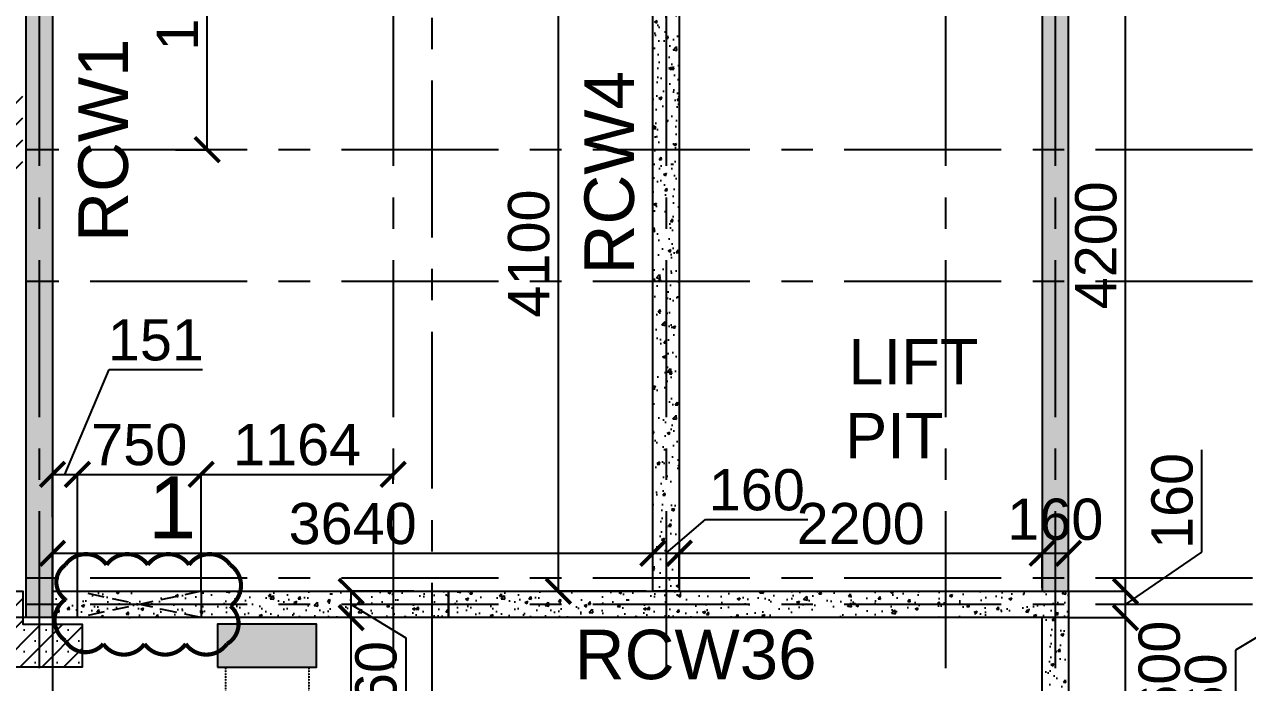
# Model space of a CAD drawing. Header units: inches. Extents: x 207135 to 337634, y -175669 to -89669.
# Drawn here: x 216867 to 224283, y -114197 to -110202 of the extents above; entities that cross this region are included whole.
import ezdxf

# ---------------------------------------------------------------- set-up
doc = ezdxf.new("R2010")
doc.units = ezdxf.units.IN
doc.header["$MEASUREMENT"] = 0
for name, pattern in [('CENTER', [50.8, 31.75, -6.35, 6.35, -6.35]), ('DASHED2', [9.525, 6.35, -3.175]), ('Hidden', [3, 2, -1])]:
    doc.linetypes.add(name, pattern=pattern)
for name, color, linetype in [('160 R.C. WALL HAT', 8, 'Continuous'), ('160 R.C.WALL', 6, 'Continuous'), ('5', 2, 'Continuous'), ('AR-Column', 40, 'Continuous'), ('AR-Hidden', 251, 'DASHED2'), ('CUTOUT', 2, 'Continuous'), ('CUTOUT LINE', 2, 'Continuous'), ('DIM', 251, 'Continuous'), ('GRID', 8, 'CENTER'), ('NON S.WALL HATCH', 8, 'Continuous'), ('SHEAR WALL NAME', 3, 'Continuous')]:
    doc.layers.add(name, color=color, linetype=linetype)
doc.layers.add('text', color=4, linetype='Continuous', lineweight=30)
doc.styles.add('T200', font='sanss___.ttf', dxfattribs={"height": 250})
doc.styles.add('T300', font='sanss___.ttf', dxfattribs={"height": 350})
doc.dimstyles.new('T 200', dxfattribs={"dimtxt": 250, "dimasz": 150, "dimexe": 1, "dimexo": 0, "dimgap": 50, "dimtad": 1, "dimdec": 0, "dimdsep": 46, "dimtxsty": 'T200', "dimblk": 'ARCHTICK', "dimcen": 2.5, "dimdle": 1, "dimclrd": 5, "dimclre": 253, "dimclrt": 1, "dimadec": 0, "dimazin": 0, "dimtfac": 1, "dimtdec": 0, "dimtmove": 2, "dimatfit": 3, "dimfxl": 0, "dimarcsym": 0})

# ---------------------------------------------------------------- blocks, each defined once
blk = doc.blocks.new('_ARCHTICK')
at = {"color": 0, "linetype": 'ByBlock', "const_width": 0.15}
blk.add_lwpolyline([(-0.5, -0.5), (0.5, 0.5)], dxfattribs=at)
blk = doc.blocks.new('*D110')
at = {"layer": 'Defpoints', "color": 0}
for p in [(216341.1, -109282.5), (216877.4, -109282.5, 14.7), (216877.4, -113802.5, 14.7)]:
    blk.add_point(p, dxfattribs=at)
at = {"layer": 'DIM', "color": 253, "lineweight": -2}
for p, q in [((216877.4, -109282.5), (216340.1, -109282.5)), ((216877.4, -113802.5), (216340.1, -113802.5))]:
    blk.add_line(p, q, dxfattribs=at)
at = {"layer": 'DIM', "color": 5, "lineweight": -2}
blk.add_line((216341.1, -113803.5), (216341.1, -109281.5), dxfattribs=at)
at = {"layer": 'DIM', "color": 5, "lineweight": -2, "xscale": 150, "yscale": 150, "zscale": 150}
for p, rotation in [((216341.1, -109282.5), 90), ((216341.1, -113802.5), 270)]:
    blk.add_blockref('_ARCHTICK', p, dxfattribs=dict(at, rotation=rotation))
at = {"layer": 'DIM', "color": 1, "insert": (216162.3, -111542.5), "char_height": 250, "attachment_point": 5, "rotation": 90, "style": 'T200'}
blk.add_mtext('4520', dxfattribs=at)
blk = doc.blocks.new('*D205')
at = {"layer": 'Defpoints', "color": 0}
for p in [(218848.7, -113802.5), (219237.4, -113802.5, 14.7), (219237.4, -116952.5, 14.7)]:
    blk.add_point(p, dxfattribs=at)
at = {"layer": 'DIM', "color": 253, "lineweight": -2}
for p, q in [((219237.4, -113802.5), (218847.7, -113802.5)), ((219237.4, -116952.5), (218847.7, -116952.5))]:
    blk.add_line(p, q, dxfattribs=at)
at = {"layer": 'DIM', "color": 5, "lineweight": -2}
blk.add_line((218848.7, -116953.5), (218848.7, -113801.5), dxfattribs=at)
at = {"layer": 'DIM', "color": 5, "lineweight": -2, "xscale": 150, "yscale": 150, "zscale": 150}
for p, rotation in [((218848.7, -113802.5), 90), ((218848.7, -116952.5), 270)]:
    blk.add_blockref('_ARCHTICK', p, dxfattribs=dict(at, rotation=rotation))
at = {"layer": 'DIM', "color": 1, "insert": (218669.7, -115377.5), "char_height": 250, "attachment_point": 5, "rotation": 90, "style": 'T200'}
blk.add_mtext('3150', dxfattribs=at)
blk = doc.blocks.new('*D206')
at = {"layer": 'Defpoints', "color": 0}
for p in [(218848.7, -113642.5), (219228.4, -113642.5, 14.7), (219237.4, -113802.5, 14.7)]:
    blk.add_point(p, dxfattribs=at)
at = {"layer": 'DIM', "color": 253, "lineweight": -2}
for p, q in [((219228.4, -113642.5), (218847.7, -113642.5)), ((219237.4, -113802.5), (218847.7, -113802.5))]:
    blk.add_line(p, q, dxfattribs=at)
at = {"layer": 'DIM', "color": 5, "lineweight": -2}
for p, q in [((218848.7, -113803.5), (218848.7, -113641.5)), ((218848.7, -113722.5), (219178.7, -113925.7)), ((219178.7, -113925.7), (219178.7, -114545.9))]:
    blk.add_line(p, q, dxfattribs=at)
at = {"layer": 'DIM', "color": 5, "lineweight": -2, "xscale": 150, "yscale": 150, "zscale": 150}
for p, rotation in [((218848.7, -113642.5), 90), ((218848.7, -113802.5), 270)]:
    blk.add_blockref('_ARCHTICK', p, dxfattribs=dict(at, rotation=rotation))
at = {"layer": 'DIM', "color": 1, "insert": (218999.8, -114235.8), "char_height": 250, "attachment_point": 5, "rotation": 90, "style": 'T200'}
blk.add_mtext('160', dxfattribs=at)
blk = doc.blocks.new('*D207')
at = {"layer": 'Defpoints', "color": 0}
for p in [(220104.7, -109542.5), (220677.4, -109542.5, 14.7), (220637.4, -113642.5, 14.7)]:
    blk.add_point(p, dxfattribs=at)
at = {"layer": 'DIM', "color": 253, "lineweight": -2}
for p, q in [((220677.4, -109542.5), (220103.7, -109542.5)), ((220637.4, -113642.5), (220103.7, -113642.5))]:
    blk.add_line(p, q, dxfattribs=at)
at = {"layer": 'DIM', "color": 5, "lineweight": -2}
blk.add_line((220104.7, -113643.5), (220104.7, -109541.5), dxfattribs=at)
at = {"layer": 'DIM', "color": 5, "lineweight": -2, "xscale": 150, "yscale": 150, "zscale": 150}
for p, rotation in [((220104.7, -109542.5), 90), ((220104.7, -113642.5), 270)]:
    blk.add_blockref('_ARCHTICK', p, dxfattribs=dict(at, rotation=rotation))
at = {"layer": 'DIM', "color": 1, "insert": (219925.9, -111592.5), "char_height": 250, "attachment_point": 5, "rotation": 90, "style": 'T200'}
blk.add_mtext('4100', dxfattribs=at)
blk = doc.blocks.new('*D223')
at = {"layer": 'Defpoints', "color": 0}
for p in [(223197.4, -113802.5, 14.7), (223543, -113802.5), (223237.4, -114402.5, 14.7)]:
    blk.add_point(p, dxfattribs=at)
at = {"layer": 'DIM', "color": 253, "lineweight": -2}
for p, q in [((223197.4, -113802.5), (223544, -113802.5)), ((223237.4, -114402.5), (223544, -114402.5))]:
    blk.add_line(p, q, dxfattribs=at)
at = {"layer": 'DIM', "color": 5, "lineweight": -2}
blk.add_line((223543, -114403.5), (223543, -113801.5), dxfattribs=at)
at = {"layer": 'DIM', "color": 5, "lineweight": -2, "xscale": 150, "yscale": 150, "zscale": 150}
for p, rotation in [((223543, -113802.5), 90), ((223543, -114402.5), 270)]:
    blk.add_blockref('_ARCHTICK', p, dxfattribs=dict(at, rotation=rotation))
at = {"layer": 'DIM', "color": 1, "insert": (223749, -114112.5), "char_height": 250, "attachment_point": 5, "rotation": 90, "style": 'T200'}
blk.add_mtext('600', dxfattribs=at)
blk = doc.blocks.new('*D224')
at = {"layer": 'Defpoints', "color": 0}
for p in [(223197.4, -113642.5, 14.7), (223543, -113642.5), (223197.4, -113802.5, 14.7)]:
    blk.add_point(p, dxfattribs=at)
at = {"layer": 'DIM', "color": 5, "lineweight": -2}
for p, q in [((224005.4, -113404.4), (224005.4, -112784.2)), ((223543, -113722.5), (224005.4, -113404.4)), ((223543, -113803.5), (223543, -113641.5))]:
    blk.add_line(p, q, dxfattribs=at)
at = {"layer": 'DIM', "color": 253, "lineweight": -2}
for p, q in [((223197.4, -113642.5), (223544, -113642.5)), ((223197.4, -113802.5), (223544, -113802.5))]:
    blk.add_line(p, q, dxfattribs=at)
at = {"layer": 'DIM', "color": 5, "lineweight": -2, "xscale": 150, "yscale": 150, "zscale": 150}
for p, rotation in [((223543, -113642.5), 90), ((223543, -113802.5), 270)]:
    blk.add_blockref('_ARCHTICK', p, dxfattribs=dict(at, rotation=rotation))
at = {"layer": 'DIM', "color": 1, "insert": (223826.4, -113094.3), "char_height": 250, "attachment_point": 5, "rotation": 90, "style": 'T200'}
blk.add_mtext('160', dxfattribs=at)
blk = doc.blocks.new('*D225')
at = {"layer": 'Defpoints', "color": 0}
for p in [(223197.4, -109442.5, 14.7), (223543, -109442.5), (223197.4, -113642.5, 14.7)]:
    blk.add_point(p, dxfattribs=at)
at = {"layer": 'DIM', "color": 253, "lineweight": -2}
for p, q in [((223197.4, -109442.5), (223544, -109442.5)), ((223197.4, -113642.5), (223544, -113642.5))]:
    blk.add_line(p, q, dxfattribs=at)
at = {"layer": 'DIM', "color": 5, "lineweight": -2}
blk.add_line((223543, -113643.5), (223543, -109441.5), dxfattribs=at)
at = {"layer": 'DIM', "color": 5, "lineweight": -2, "xscale": 150, "yscale": 150, "zscale": 150}
for p, rotation in [((223543, -109442.5), 90), ((223543, -113642.5), 270)]:
    blk.add_blockref('_ARCHTICK', p, dxfattribs=dict(at, rotation=rotation))
at = {"layer": 'DIM', "color": 1, "insert": (223364.3, -111542.5), "char_height": 250, "attachment_point": 5, "rotation": 90, "style": 'T200'}
blk.add_mtext('4200', dxfattribs=at)
blk = doc.blocks.new('*D241')
at = {"layer": 'Defpoints', "color": 0}
for p in [(224671.8, -113642.5), (224997.4, -113642.5, 14.7), (224997.4, -113802.5, 14.7)]:
    blk.add_point(p, dxfattribs=at)
at = {"layer": 'DIM', "color": 253, "lineweight": -2}
for p, q in [((224997.4, -113642.5), (224670.8, -113642.5)), ((224997.4, -113802.5), (224670.8, -113802.5))]:
    blk.add_line(p, q, dxfattribs=at)
at = {"layer": 'DIM', "color": 5, "lineweight": -2}
for p, q in [((224671.8, -113803.5), (224671.8, -113641.5)), ((224671.8, -113722.5), (224209.5, -114000.7)), ((224209.5, -114000.7), (224209.5, -114620.9))]:
    blk.add_line(p, q, dxfattribs=at)
at = {"layer": 'DIM', "color": 5, "lineweight": -2, "xscale": 150, "yscale": 150, "zscale": 150}
for p, rotation in [((224671.8, -113642.5), 90), ((224671.8, -113802.5), 270)]:
    blk.add_blockref('_ARCHTICK', p, dxfattribs=dict(at, rotation=rotation))
at = {"layer": 'DIM', "color": 1, "insert": (224030.5, -114310.8), "char_height": 250, "attachment_point": 5, "rotation": 90, "style": 'T200'}
blk.add_mtext('160', dxfattribs=at)
blk = doc.blocks.new('*D287')
at = {"layer": 'Defpoints', "color": 0}
for p in [(217037.4, -113802.5, 14.7), (223197.4, -113802.5, 14.7), (223197.4, -114635.8)]:
    blk.add_point(p, dxfattribs=at)
at = {"layer": 'DIM', "color": 253, "lineweight": -2}
for p, q in [((217037.4, -113802.5), (217037.4, -114636.8)), ((223197.4, -113802.5), (223197.4, -114636.8))]:
    blk.add_line(p, q, dxfattribs=at)
at = {"layer": 'DIM', "color": 5, "lineweight": -2}
blk.add_line((217036.4, -114635.8), (223198.4, -114635.8), dxfattribs=at)
at = {"layer": 'DIM', "color": 5, "lineweight": -2, "xscale": 150, "yscale": 150, "zscale": 150, "rotation": 180}
blk.add_blockref('_ARCHTICK', (217037.4, -114635.8), dxfattribs=at)
at = {"layer": 'DIM', "color": 5, "lineweight": -2, "xscale": 150, "yscale": 150, "zscale": 150}
blk.add_blockref('_ARCHTICK', (223197.4, -114635.8), dxfattribs=at)
at = {"layer": 'DIM', "color": 1, "insert": (220117.4, -114456.9), "char_height": 250, "attachment_point": 5, "style": 'T200'}
blk.add_mtext('6160', dxfattribs=at)
blk = doc.blocks.new('*D288')
at = {"layer": 'Defpoints', "color": 0}
for p in [(220677.4, -113411.8), (220677.4, -113562.5, 14.7), (217037.4, -113642.5, 14.7)]:
    blk.add_point(p, dxfattribs=at)
at = {"layer": 'DIM', "color": 5, "lineweight": -2}
blk.add_line((217036.4, -113411.8), (220678.4, -113411.8), dxfattribs=at)
at = {"layer": 'DIM', "color": 253, "lineweight": -2}
for p, q in [((217037.4, -113642.5), (217037.4, -113410.8)), ((220677.4, -113562.5), (220677.4, -113410.8))]:
    blk.add_line(p, q, dxfattribs=at)
at = {"layer": 'DIM', "color": 5, "lineweight": -2, "xscale": 150, "yscale": 150, "zscale": 150, "rotation": 180}
blk.add_blockref('_ARCHTICK', (217037.4, -113411.8), dxfattribs=at)
at = {"layer": 'DIM', "color": 5, "lineweight": -2, "xscale": 150, "yscale": 150, "zscale": 150}
blk.add_blockref('_ARCHTICK', (220677.4, -113411.8), dxfattribs=at)
at = {"layer": 'DIM', "color": 1, "insert": (218857.4, -113232.9), "char_height": 250, "attachment_point": 5, "style": 'T200'}
blk.add_mtext('3640', dxfattribs=at)
blk = doc.blocks.new('*D289')
at = {"layer": 'Defpoints', "color": 0}
for p in [(220837.4, -113411.8), (220677.4, -113562.5, 14.7), (220837.4, -113622.5, 14.7)]:
    blk.add_point(p, dxfattribs=at)
at = {"layer": 'DIM', "color": 5, "lineweight": -2}
for p, q in [((220757.4, -113411.8), (220997.2, -113206.9)), ((220997.2, -113206.9), (221617.4, -113206.9)), ((220676.4, -113411.8), (220838.4, -113411.8))]:
    blk.add_line(p, q, dxfattribs=at)
at = {"layer": 'DIM', "color": 253, "lineweight": -2}
for p, q in [((220677.4, -113562.5), (220677.4, -113410.8)), ((220837.4, -113622.5), (220837.4, -113410.8))]:
    blk.add_line(p, q, dxfattribs=at)
at = {"layer": 'DIM', "color": 5, "lineweight": -2, "xscale": 150, "yscale": 150, "zscale": 150, "rotation": 180}
blk.add_blockref('_ARCHTICK', (220677.4, -113411.8), dxfattribs=at)
at = {"layer": 'DIM', "color": 5, "lineweight": -2, "xscale": 150, "yscale": 150, "zscale": 150}
blk.add_blockref('_ARCHTICK', (220837.4, -113411.8), dxfattribs=at)
at = {"layer": 'DIM', "color": 1, "insert": (221307.3, -113027.9), "char_height": 250, "attachment_point": 5, "style": 'T200'}
blk.add_mtext('160', dxfattribs=at)
blk = doc.blocks.new('*D290')
at = {"layer": 'Defpoints', "color": 0}
for p in [(223037.4, -113411.8), (220837.4, -113622.5, 14.7), (223037.4, -113622.5, 14.7)]:
    blk.add_point(p, dxfattribs=at)
at = {"layer": 'DIM', "color": 5, "lineweight": -2}
blk.add_line((220836.4, -113411.8), (223038.4, -113411.8), dxfattribs=at)
at = {"layer": 'DIM', "color": 253, "lineweight": -2}
for p, q in [((220837.4, -113622.5), (220837.4, -113410.8)), ((223037.4, -113622.5), (223037.4, -113410.8))]:
    blk.add_line(p, q, dxfattribs=at)
at = {"layer": 'DIM', "color": 5, "lineweight": -2, "xscale": 150, "yscale": 150, "zscale": 150, "rotation": 180}
blk.add_blockref('_ARCHTICK', (220837.4, -113411.8), dxfattribs=at)
at = {"layer": 'DIM', "color": 5, "lineweight": -2, "xscale": 150, "yscale": 150, "zscale": 150}
blk.add_blockref('_ARCHTICK', (223037.4, -113411.8), dxfattribs=at)
at = {"layer": 'DIM', "color": 1, "insert": (221937.4, -113233.1), "char_height": 250, "attachment_point": 5, "style": 'T200'}
blk.add_mtext('2200', dxfattribs=at)
blk = doc.blocks.new('*D291')
at = {"layer": 'Defpoints', "color": 0}
for p in [(223197.4, -113411.8), (223037.4, -113622.5, 14.7), (223197.4, -113642.5, 14.7)]:
    blk.add_point(p, dxfattribs=at)
at = {"layer": 'DIM', "color": 5, "lineweight": -2}
blk.add_line((223036.4, -113411.8), (223198.4, -113411.8), dxfattribs=at)
at = {"layer": 'DIM', "color": 253, "lineweight": -2}
for p, q in [((223037.4, -113622.5), (223037.4, -113410.8)), ((223197.4, -113642.5), (223197.4, -113410.8))]:
    blk.add_line(p, q, dxfattribs=at)
at = {"layer": 'DIM', "color": 5, "lineweight": -2, "xscale": 150, "yscale": 150, "zscale": 150, "rotation": 180}
blk.add_blockref('_ARCHTICK', (223037.4, -113411.8), dxfattribs=at)
at = {"layer": 'DIM', "color": 5, "lineweight": -2, "xscale": 150, "yscale": 150, "zscale": 150}
blk.add_blockref('_ARCHTICK', (223197.4, -113411.8), dxfattribs=at)
at = {"layer": 'DIM', "color": 1, "insert": (223117.4, -113206.9), "char_height": 250, "attachment_point": 5, "style": 'T200'}
blk.add_mtext('160', dxfattribs=at)
blk = doc.blocks.new('A$C02A55DAE')
at = {"layer": 'NON S.WALL HATCH'}
h = blk.add_hatch(dxfattribs=at)
h.set_pattern_fill('SACNCR', color=256, scale=1000)
h.set_pattern_definition([(45, (-131825.64, 75915.45), (-66.29126, 66.29126), []), (45, (-131759.35, 75915.45), (-66.29126, 66.29126), [0, -93.75])])
h.paths.add_polyline_path([(-2195, -11480), (-1955, -11480), (-1955, -11680), (-1595, -11680), (-1595, -11940), (-2195, -11940)])
h.paths.add_polyline_path([(-2195, -5920), (-1955, -5920), (-1955, -5740), (-1595, -5740), (-1595, -5460), (-2195, -5460)])
h.paths.add_polyline_path([(-1955, -8930), (-1955, -8470), (-2195, -8470), (-2195, -8930)])
h = blk.add_hatch(dxfattribs=at)
h.set_pattern_fill('SACNCR', color=256, scale=1000)
h.set_pattern_definition([(45, (-131825.64, 74440.45), (-66.29126, 66.29126), []), (45, (-131759.35, 74440.45), (-66.29126, 66.29126), [0, -93.75])])
h.paths.add_polyline_path([(-773.7, -21790), (-173.7, -21790), (-173.7, -21190), (-773.7, -21190)])
h.paths.add_polyline_path([(-773.7, -18480), (-173.7, -18480), (-173.7, -17880), (-773.7, -17880)])
h.paths.add_polyline_path([(-773.7, -15170), (-173.7, -15170), (-173.7, -14570), (-773.7, -14570)])
h.paths.add_polyline_path([(-773.7, -11940), (-173.7, -11940), (-173.7, -11680), (-773.7, -11680)])
at = {"layer": 'AR-Column', "color": 4, "elevation": -29.5}
for points in [[(-2195, -11480), (-1955, -11480), (-1955, -11680), (-1595, -11680), (-1595, -11940), (-2195, -11940)], [(-773.7, -11940), (-173.7, -11940), (-173.7, -11680), (-773.7, -11680)]]:
    blk.add_lwpolyline(points, close=True, dxfattribs=at)
at = {"layer": 'AR-Hidden', "ltscale": 0.009}
for p, q in [((-726.3, -11940, -29.5), (-726.3, -14570, -29.5)), ((-221.2, -11940, -29.5), (-221.2, -14570, -29.5))]:
    blk.add_line(p, q, dxfattribs=at)
blk = doc.blocks.new('*D739')
at = {"layer": 'Defpoints', "color": 0}
for p in [(217188.3, -112932.8), (217037.4, -113191.7, 14.7), (217188.3, -113642.5, 14.7)]:
    blk.add_point(p, dxfattribs=at)
at = {"layer": 'DIM', "color": 5, "lineweight": -2}
for p, q in [((217112.8, -112932.8), (217381.7, -112296.9)), ((217381.7, -112296.9), (217947.1, -112296.9)), ((217036.4, -112932.8), (217189.3, -112932.8))]:
    blk.add_line(p, q, dxfattribs=at)
at = {"layer": 'DIM', "color": 253, "lineweight": -2}
for p, q in [((217037.4, -113191.7), (217037.4, -112931.8)), ((217188.3, -113642.5), (217188.3, -112931.8))]:
    blk.add_line(p, q, dxfattribs=at)
at = {"layer": 'DIM', "color": 5, "lineweight": -2, "xscale": 150, "yscale": 150, "zscale": 150, "rotation": 180}
blk.add_blockref('_ARCHTICK', (217037.4, -112932.8), dxfattribs=at)
at = {"layer": 'DIM', "color": 5, "lineweight": -2, "xscale": 150, "yscale": 150, "zscale": 150}
blk.add_blockref('_ARCHTICK', (217188.3, -112932.8), dxfattribs=at)
at = {"layer": 'DIM', "color": 1, "insert": (217664.4, -112118.1), "char_height": 250, "attachment_point": 5, "style": 'T200'}
blk.add_mtext('151', dxfattribs=at)
blk = doc.blocks.new('*D740')
at = {"layer": 'Defpoints', "color": 0}
for p in [(217938.3, -112932.8), (217188.3, -113642.5, 14.7), (217938.3, -113642.5, 14.7)]:
    blk.add_point(p, dxfattribs=at)
at = {"layer": 'DIM', "color": 5, "lineweight": -2}
blk.add_line((217187.3, -112932.8), (217939.3, -112932.8), dxfattribs=at)
at = {"layer": 'DIM', "color": 253, "lineweight": -2}
for p, q in [((217188.3, -113642.5), (217188.3, -112931.8)), ((217938.3, -113642.5), (217938.3, -112931.8))]:
    blk.add_line(p, q, dxfattribs=at)
at = {"layer": 'DIM', "color": 5, "lineweight": -2, "xscale": 150, "yscale": 150, "zscale": 150, "rotation": 180}
blk.add_blockref('_ARCHTICK', (217188.3, -112932.8), dxfattribs=at)
at = {"layer": 'DIM', "color": 5, "lineweight": -2, "xscale": 150, "yscale": 150, "zscale": 150}
blk.add_blockref('_ARCHTICK', (217938.3, -112932.8), dxfattribs=at)
at = {"layer": 'DIM', "color": 1, "insert": (217563.3, -112754), "char_height": 250, "attachment_point": 5, "style": 'T200'}
blk.add_mtext('750', dxfattribs=at)
blk = doc.blocks.new('*D741')
at = {"layer": 'Defpoints', "color": 0}
for p in [(219102.4, -112932.8), (219102.4, -112990.7, 14.7), (217938.3, -113642.5, 14.7)]:
    blk.add_point(p, dxfattribs=at)
at = {"layer": 'DIM', "color": 5, "lineweight": -2}
blk.add_line((217937.3, -112932.8), (219103.4, -112932.8), dxfattribs=at)
at = {"layer": 'DIM', "color": 253, "lineweight": -2}
for p, q in [((217938.3, -113642.5), (217938.3, -112931.8)), ((219102.4, -112990.7), (219102.4, -112931.8))]:
    blk.add_line(p, q, dxfattribs=at)
at = {"layer": 'DIM', "color": 5, "lineweight": -2, "xscale": 150, "yscale": 150, "zscale": 150, "rotation": 180}
blk.add_blockref('_ARCHTICK', (217938.3, -112932.8), dxfattribs=at)
at = {"layer": 'DIM', "color": 5, "lineweight": -2, "xscale": 150, "yscale": 150, "zscale": 150}
blk.add_blockref('_ARCHTICK', (219102.4, -112932.8), dxfattribs=at)
at = {"layer": 'DIM', "color": 1, "insert": (218520.3, -112753.9), "char_height": 250, "attachment_point": 5, "style": 'T200'}
blk.add_mtext('1164', dxfattribs=at)
blk = doc.blocks.new('*D742')
at = {"layer": 'Defpoints', "color": 0}
for p in [(217037.4, -108983.3, 0), (217975.3, -108983.3), (217782.6, -110962.5, 14.7)]:
    blk.add_point(p, dxfattribs=at)
at = {"layer": 'DIM', "color": 253, "lineweight": -2}
for p, q in [((217037.4, -108983.3), (217976.3, -108983.3)), ((217782.6, -110962.5), (217976.3, -110962.5))]:
    blk.add_line(p, q, dxfattribs=at)
at = {"layer": 'DIM', "color": 5, "lineweight": -2}
blk.add_line((217975.3, -110963.5), (217975.3, -108982.3), dxfattribs=at)
at = {"layer": 'DIM', "color": 5, "lineweight": -2, "xscale": 150, "yscale": 150, "zscale": 150}
for p, rotation in [((217975.3, -108983.3), 90), ((217975.3, -110962.5), 270)]:
    blk.add_blockref('_ARCHTICK', p, dxfattribs=dict(at, rotation=rotation))
at = {"layer": 'DIM', "color": 1, "insert": (217796.5, -109972.9), "char_height": 250, "attachment_point": 5, "rotation": 90, "style": 'T200'}
blk.add_mtext('1979', dxfattribs=at)

msp = doc.modelspace()

# ---------------------------------------------------------------- hatches: boundary and pattern name
at = {"layer": '160 R.C. WALL HAT'}
h = msp.add_hatch(dxfattribs=at)
h.set_pattern_fill('AR-CONC', color=256, scale=25)
h.set_pattern_definition([(50, (2128357.95, 279547.85), (179.315046, -15.688034), [18.75, -206.25]), (355, (2128357.95, 279547.85), (-34.687833, 188.048033), [15, -165]), (100.451444, (2128372.9, 279546.54), (144.627212, 172.359998), [15.935048, -175.285528]), (46.1842, (2128357.95, 279597.85), (266.810333, -41.37982), [28.125, -309.375]), (96.635635, (2128380.19, 279594.4), (233.665486, 243.52965), [23.902586, -262.92844]), (351.184164, (2128357.95, 279597.85), (233.665486, 243.52965), [22.5, -247.5]), (21, (2128382.95, 279585.35), (149.226763, -100.654723), [18.75, -206.25]), (326, (2128382.95, 279585.35), (60.828833, 181.287511), [15, -165]), (71.451445, (2128395.39, 279576.96), (210.055594, 80.632788), [15.935047, -175.285528]), (37.5, (2128357.95, 279547.85), (3.0399638, 83.2234635), [0, -163, 0, -167.5, 0, -165.625]), (7.5, (2128357.95, 279547.85), (65.7673844, 98.602928), [0, -95.5, 0, -159.25, 0, -63.125]), (327.5, (2128302.2, 279547.85), (133.455609, -5.638718), [0, -62.5, 0, -195, 0, -258.75]), (317.5, (2128277.2, 279547.85), (145.796542, 25.0262456), [0, -81.25, 0, -129.5, 0, -183.75])])
h.paths.add_polyline_path([(223197.4, -109442.5), (223037.4, -109442.5), (223037.4, -113642.5), (223197.4, -113642.5)])
h.paths.add_polyline_path([(223037.4, -108222.5), (223197.4, -108222.5), (223197.4, -108082.5), (223037.4, -108082.5)])
h = msp.add_hatch(dxfattribs=at)
h.set_pattern_fill('AR-CONC', color=256, scale=25)
h.set_pattern_definition([(50, (2126157.95, 285107.85), (179.315046, -15.688034), [18.75, -206.25]), (355, (2126157.95, 285107.85), (-34.687833, 188.048033), [15, -165]), (100.451444, (2126172.9, 285106.54), (144.627212, 172.359998), [15.935048, -175.285528]), (46.1842, (2126157.95, 285157.85), (266.810333, -41.37982), [28.125, -309.375]), (96.635635, (2126180.19, 285154.4), (233.665486, 243.52965), [23.902586, -262.92844]), (351.184164, (2126157.95, 285157.85), (233.665486, 243.52965), [22.5, -247.5]), (21, (2126182.95, 285145.35), (149.226763, -100.654723), [18.75, -206.25]), (326, (2126182.95, 285145.35), (60.828833, 181.287511), [15, -165]), (71.451445, (2126195.39, 285136.96), (210.055594, 80.632788), [15.935047, -175.285528]), (37.5, (2126157.95, 285107.85), (3.0399638, 83.2234635), [0, -163, 0, -167.5, 0, -165.625]), (7.5, (2126157.95, 285107.85), (65.7673844, 98.602928), [0, -95.5, 0, -159.25, 0, -63.125]), (327.5, (2126102.2, 285107.85), (133.455609, -5.638718), [0, -62.5, 0, -195, 0, -258.75]), (317.5, (2126077.2, 285107.85), (145.796542, 25.0262456), [0, -81.25, 0, -129.5, 0, -183.75])])
h.paths.add_polyline_path([(217037.4, -109282.5), (216877.4, -109282.5), (216877.4, -113802.5), (217037.4, -113802.5)])
h = msp.add_hatch(dxfattribs=at)
h.set_pattern_fill('AR-CONC', color=256, scale=25)
h.set_pattern_definition([(50, (2125997.95, 279547.85), (179.315046, -15.688034), [18.75, -206.25]), (355, (2125997.95, 279547.85), (-34.687833, 188.048033), [15, -165]), (100.451444, (2126012.9, 279546.54), (144.627212, 172.359998), [15.935048, -175.285528]), (46.1842, (2125997.95, 279597.85), (266.810333, -41.37982), [28.125, -309.375]), (96.635635, (2126020.19, 279594.4), (233.665486, 243.52965), [23.902586, -262.92844]), (351.184164, (2125997.95, 279597.85), (233.665486, 243.52965), [22.5, -247.5]), (21, (2126022.95, 279585.35), (149.226763, -100.654723), [18.75, -206.25]), (326, (2126022.95, 279585.35), (60.828833, 181.287511), [15, -165]), (71.451445, (2126035.39, 279576.96), (210.055594, 80.632788), [15.935047, -175.285528]), (37.5, (2125997.95, 279547.85), (3.0399638, 83.2234635), [0, -163, 0, -167.5, 0, -165.625]), (7.5, (2125997.95, 279547.85), (65.7673844, 98.602928), [0, -95.5, 0, -159.25, 0, -63.125]), (327.5, (2125942.2, 279547.85), (133.455609, -5.638718), [0, -62.5, 0, -195, 0, -258.75]), (317.5, (2125917.2, 279547.85), (145.796542, 25.0262456), [0, -81.25, 0, -129.5, 0, -183.75])])
h.paths.add_polyline_path([(220677.4, -109542.5), (220677.4, -113642.5), (220837.4, -113642.5), (220837.4, -109542.5)])
h = msp.add_hatch(dxfattribs=at)
h.set_pattern_fill('AR-CONC', color=256, scale=25)
h.set_pattern_definition([(50, (2124757.95, 279387.85), (179.315046, -15.688034), [18.75, -206.25]), (355, (2124757.95, 279387.85), (-34.687833, 188.048033), [15, -165]), (100.451444, (2124772.9, 279386.54), (144.627212, 172.359998), [15.935048, -175.285528]), (46.1842, (2124757.95, 279437.85), (266.810333, -41.37982), [28.125, -309.375]), (96.635635, (2124780.19, 279434.4), (233.665486, 243.52965), [23.902586, -262.92844]), (351.184164, (2124757.95, 279437.85), (233.665486, 243.52965), [22.5, -247.5]), (21, (2124782.95, 279425.35), (149.226763, -100.654723), [18.75, -206.25]), (326, (2124782.95, 279425.35), (60.828833, 181.287511), [15, -165]), (71.451445, (2124795.39, 279416.96), (210.055594, 80.632788), [15.935047, -175.285528]), (37.5, (2124757.95, 279387.85), (3.0399638, 83.2234635), [0, -163, 0, -167.5, 0, -165.625]), (7.5, (2124757.95, 279387.85), (65.7673844, 98.602928), [0, -95.5, 0, -159.25, 0, -63.125]), (327.5, (2124702.2, 279387.85), (133.455609, -5.638718), [0, -62.5, 0, -195, 0, -258.75]), (317.5, (2124677.2, 279387.85), (145.796542, 25.0262456), [0, -81.25, 0, -129.5, 0, -183.75])])
h.paths.add_polyline_path([(219437.4, -113642.5), (217037.4, -113642.5), (217037.4, -113802.5), (219437.4, -113802.5)])
h = msp.add_hatch(dxfattribs=at)
h.set_pattern_fill('AR-CONC', color=256, scale=25)
h.set_pattern_definition([(50, (2126157.95, 279387.85), (179.315046, -15.688034), [18.75, -206.25]), (355, (2126157.95, 279387.85), (-34.687833, 188.048033), [15, -165]), (100.451444, (2126172.9, 279386.54), (144.627212, 172.359998), [15.935048, -175.285528]), (46.1842, (2126157.95, 279437.85), (266.810333, -41.37982), [28.125, -309.375]), (96.635635, (2126180.19, 279434.4), (233.665486, 243.52965), [23.902586, -262.92844]), (351.184164, (2126157.95, 279437.85), (233.665486, 243.52965), [22.5, -247.5]), (21, (2126182.95, 279425.35), (149.226763, -100.654723), [18.75, -206.25]), (326, (2126182.95, 279425.35), (60.828833, 181.287511), [15, -165]), (71.451445, (2126195.39, 279416.96), (210.055594, 80.632788), [15.935047, -175.285528]), (37.5, (2126157.95, 279387.85), (3.0399638, 83.2234635), [0, -163, 0, -167.5, 0, -165.625]), (7.5, (2126157.95, 279387.85), (65.7673844, 98.602928), [0, -95.5, 0, -159.25, 0, -63.125]), (327.5, (2126102.2, 279387.85), (133.455609, -5.638718), [0, -62.5, 0, -195, 0, -258.75]), (317.5, (2126077.2, 279387.85), (145.796542, 25.0262456), [0, -81.25, 0, -129.5, 0, -183.75])])
h.paths.add_polyline_path([(223197.4, -113642.5), (219437.4, -113642.5), (219437.4, -113802.5), (223197.4, -113802.5)])
h = msp.add_hatch(dxfattribs=at)
h.set_pattern_fill('AR-CONC', color=256, scale=25)
h.set_pattern_definition([(50, (2128357.95, 278787.85), (179.315046, -15.688034), [18.75, -206.25]), (355, (2128357.95, 278787.85), (-34.687833, 188.048033), [15, -165]), (100.451444, (2128372.9, 278786.54), (144.627212, 172.359998), [15.935048, -175.285528]), (46.1842, (2128357.95, 278837.85), (266.810333, -41.37982), [28.125, -309.375]), (96.635635, (2128380.19, 278834.4), (233.665486, 243.52965), [23.902586, -262.92844]), (351.184164, (2128357.95, 278837.85), (233.665486, 243.52965), [22.5, -247.5]), (21, (2128382.95, 278825.35), (149.226763, -100.654723), [18.75, -206.25]), (326, (2128382.95, 278825.35), (60.828833, 181.287511), [15, -165]), (71.451445, (2128395.39, 278816.96), (210.055594, 80.632788), [15.935047, -175.285528]), (37.5, (2128357.95, 278787.85), (3.0399638, 83.2234635), [0, -163, 0, -167.5, 0, -165.625]), (7.5, (2128357.95, 278787.85), (65.7673844, 98.602928), [0, -95.5, 0, -159.25, 0, -63.125]), (327.5, (2128302.2, 278787.85), (133.455609, -5.638718), [0, -62.5, 0, -195, 0, -258.75]), (317.5, (2128277.2, 278787.85), (145.796542, 25.0262456), [0, -81.25, 0, -129.5, 0, -183.75])])
h.paths.add_polyline_path([(223197.4, -113802.5), (223037.4, -113802.5), (223037.4, -114402.5), (223197.4, -114402.5)])

# ---------------------------------------------------------------- linework, layer by layer
at = {"layer": '160 R.C.WALL', "elevation": 14.7}
for points in [[(217037.4, -113802.5), (216877.4, -113802.5), (216877.4, -109282.5), (217037.4, -109282.5)], [(223037.4, -113642.5), (223197.4, -113642.5), (223197.4, -109442.5), (223037.4, -109442.5)], [(220837.4, -113642.5), (220677.4, -113642.5), (220677.4, -109542.5), (220837.4, -109542.5)], [(217037.4, -113642.5), (219437.4, -113642.5), (219437.4, -113802.5), (217037.4, -113802.5)], [(219437.4, -113642.5), (223197.4, -113642.5), (223197.4, -113802.5), (219437.4, -113802.5)]]:
    msp.add_lwpolyline(points, close=True, dxfattribs=at)
msp.add_lwpolyline([(223197.4, -113782.5), (223197.4, -114402.5), (223037.4, -114402.5), (223037.4, -113802.5)], dxfattribs=at)
at = {"layer": '5', "color": 7, "const_width": 25}
msp.add_lwpolyline([(217115.3, -113482, -0.520567), (217365.3, -113482, -0.520567), (217615.3, -113482, -0.520567), (217865.3, -113482, -0.520567), (218115.3, -113482, -0.520567), (218115.4, -113731.9, -0.520567), (218095.3, -113961.9, -0.520567), (217845.3, -113961.9, -0.520567), (217595.3, -113961.9, -0.520567), (217345.3, -113961.9, -0.520567), (217115.3, -113941.9, -0.520567), (217115.3, -113691.9, -0.520567)], format="xyb", close=True, dxfattribs=at)
at = {"layer": 'CUTOUT', "elevation": 14.7}
msp.add_lwpolyline([(217938.3, -113802.5), (217188.3, -113802.5), (217188.3, -113642.5), (217938.3, -113642.5)], close=True, dxfattribs=at)
at = {"layer": 'CUTOUT LINE', "linetype": 'Hidden', "ltscale": 50}
for p, q in [((217938.3, -113802.5, 14.7), (217188.3, -113642.5, 14.7)), ((217938.3, -113642.5, 14.7), (217188.3, -113802.5, 14.7))]:
    msp.add_line(p, q, dxfattribs=at)
at = {"layer": 'GRID', "ltscale": 30}
for p, q in [((216957.4, -94868.8, 14.7), (216957.4, -126522.9, 14.7)), ((219102.4, -94868.8, 14.7), (219102.4, -126522.9, 14.7)), ((220757.4, -94868.8, 14.7), (220757.4, -126522.9, 14.7)), ((222452.4, -94868.8, 14.7), (222452.4, -126522.9, 14.7)), ((223117.4, -94868.8, 14.7), (223117.4, -126522.9, 14.7)), ((219337.4, -95303.1, 14.7), (219337.4, -126522.9, 14.7)), ((300513.9, -110962.5, 14.7), (213869.4, -110962.5, 14.7)), ((300513.9, -111762.5, 14.7), (213696.9, -111762.5, 14.7)), ((300513.9, -113562.5, 14.7), (213893.9, -113562.5, 14.7)), ((300513.9, -113722.5, 14.7), (213696.9, -113722.5, 14.7))]:
    msp.add_line(p, q, dxfattribs=at)

# ---------------------------------------------------------------- block references
at = {"layer": 'DIM', "color": 1}
msp.add_blockref('A$C02A55DAE', (218812.4, -102162.5, 14.7), dxfattribs=at)

# ---------------------------------------------------------------- texts
at = {"layer": 'SHEAR WALL NAME', "ltscale": 7, "style": 'T300'}
for s, p in [('RCW1', (217494.8, -111521.6)), ('RCW4', (220562.7, -111719.4))]:
    msp.add_text(s, height=300, rotation=90, dxfattribs=at).set_placement(p)
msp.add_text('RCW36', height=300, dxfattribs=at).set_placement((220203.2, -114176))
at = {"layer": 'text', "color": 30, "style": 'T300'}
for s, p in [('LIFT', (221862.4, -112385.6)), ('PIT', (221842.5, -112834.7))]:
    msp.add_text(s, height=275, dxfattribs=at).set_placement(p)
at = {"layer": 'text', "color": 2, "style": 'T300'}
msp.add_text('1', height=375, dxfattribs=at).set_placement((217617.7, -113320.6))

# ---------------------------------------------------------------- dimensions: what is measured, and where the dimension line sits
at = {"layer": 'DIM'}
for base, p1, p2, picture, middle in [((217975.3, -108983.3), (217782.6, -110962.5, 14.7), (217037.4, -108983.3, 0), '*D742', (217796.5, -109972.9)), ((216341.1, -109282.5), (216877.4, -113802.5, 14.7), (216877.4, -109282.5, 14.7), '*D110', (216162.3, -111542.5)), ((223543, -109442.5), (223197.4, -113642.5, 14.7), (223197.4, -109442.5, 14.7), '*D225', (223364.3, -111542.5)), ((220104.7, -109542.5), (220637.4, -113642.5, 14.7), (220677.4, -109542.5, 14.7), '*D207', (219925.9, -111592.5)), ((218848.7, -113802.5), (219237.4, -116952.5, 14.7), (219237.4, -113802.5, 14.7), '*D205', (218669.7, -115377.5))]:
    dim = msp.add_linear_dim(base=base, p1=p1, p2=p2, angle=90, dimstyle='T 200', dxfattribs=at)
    dim.commit()
    dim.dimension.update_dxf_attribs({"geometry": picture, "text_midpoint": middle})
for base, p1, p2, picture, middle in [((217188.3, -112932.8), (217037.4, -113191.7, 14.7), (217188.3, -113642.5, 14.7), '*D739', (217431.7, -112296.9)), ((220837.4, -113411.8), (220677.4, -113562.5, 14.7), (220837.4, -113622.5, 14.7), '*D289', (221047.2, -113206.9))]:
    dim = msp.add_linear_dim(base=base, p1=p1, p2=p2, dimstyle='T 200', override={"dimtmove": 1}, dxfattribs=at)
    dim.commit()
    dim.dimension.update_dxf_attribs({"geometry": picture, "text_midpoint": middle, "dimtype": 160})
for base, p1, p2, picture, middle in [((217938.3, -112932.8), (217188.3, -113642.5, 14.7), (217938.3, -113642.5, 14.7), '*D740', (217563.3, -112754)), ((219102.4, -112932.8), (217938.3, -113642.5, 14.7), (219102.4, -112990.7, 14.7), '*D741', (218520.3, -112753.9)), ((220677.4, -113411.8), (217037.4, -113642.5, 14.7), (220677.4, -113562.5, 14.7), '*D288', (218857.4, -113232.9)), ((223037.4, -113411.8), (220837.4, -113622.5, 14.7), (223037.4, -113622.5, 14.7), '*D290', (221937.4, -113233.1)), ((223197.4, -113411.8), (223037.4, -113622.5, 14.7), (223197.4, -113642.5, 14.7), '*D291', (223117.4, -113206.9)), ((223197.4, -114635.8), (217037.4, -113802.5, 14.7), (223197.4, -113802.5, 14.7), '*D287', (220117.4, -114456.9))]:
    dim = msp.add_linear_dim(base=base, p1=p1, p2=p2, dimstyle='T 200', dxfattribs=at)
    dim.commit()
    dim.dimension.update_dxf_attribs({"geometry": picture, "text_midpoint": middle})
for base, p1, p2, picture, middle in [((223543, -113642.5), (223197.4, -113802.5, 14.7), (223197.4, -113642.5, 14.7), '*D224', (224005.4, -113354.4)), ((218848.7, -113642.5), (219237.4, -113802.5, 14.7), (219228.4, -113642.5, 14.7), '*D206', (219178.7, -113975.7)), ((224671.8, -113642.5), (224997.4, -113802.5, 14.7), (224997.4, -113642.5, 14.7), '*D241', (224209.5, -114050.7))]:
    dim = msp.add_linear_dim(base=base, p1=p1, p2=p2, angle=90, dimstyle='T 200', override={"dimtmove": 1}, dxfattribs=at)
    dim.commit()
    dim.dimension.update_dxf_attribs({"geometry": picture, "text_midpoint": middle, "dimtype": 160})
dim = msp.add_linear_dim(base=(223543, -113802.5), p1=(223237.4, -114402.5, 14.7), p2=(223197.4, -113802.5, 14.7), angle=90, dimstyle='T 200', dxfattribs=at)
dim.commit()
dim.dimension.update_dxf_attribs({"geometry": '*D223', "text_midpoint": (223749, -114112.5), "dimtype": 160})

doc.saveas('drawing.dxf')
